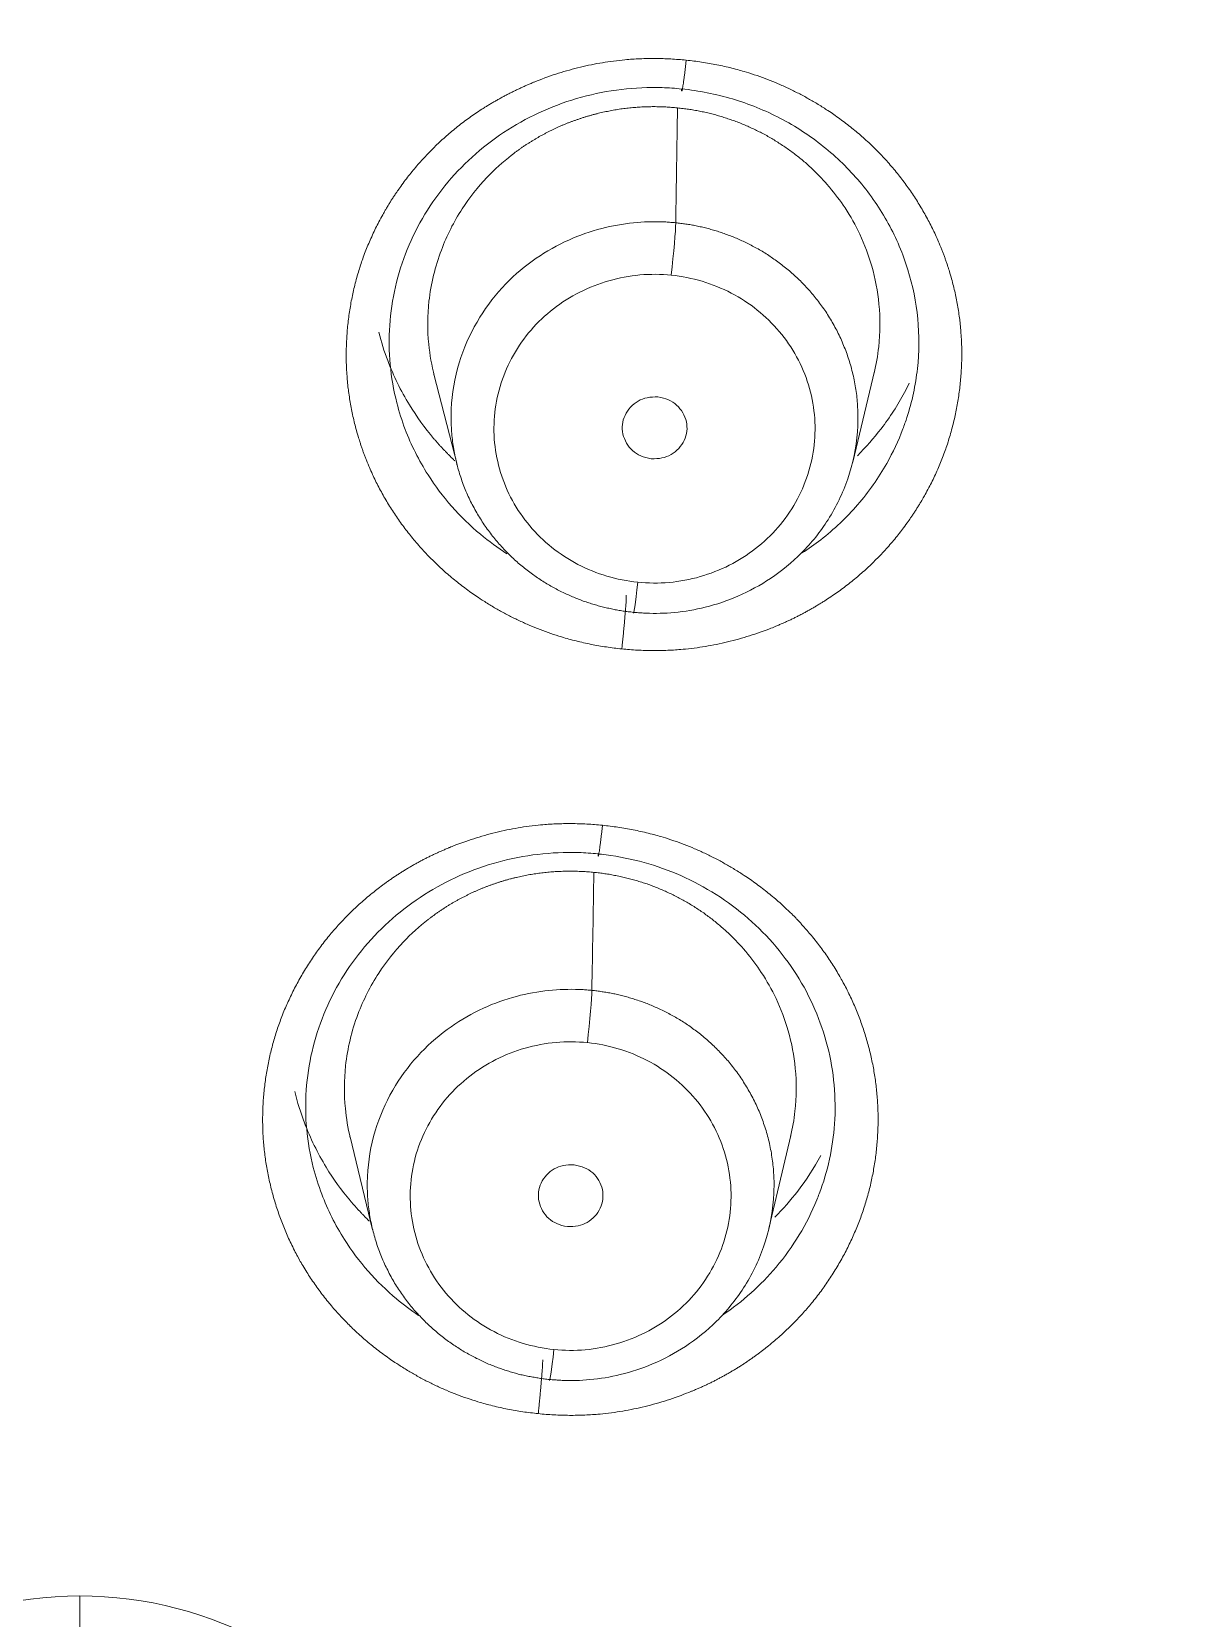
# Model space of a CAD drawing. Extents: x 19821 to 22981, y -91 to 2224.
# Drawn here: x 20744.6 to 20752.73, y 1240.88 to 1251.95 of the extents above; entities that cross this region are included whole.
import ezdxf

# ---------------------------------------------------------------- set-up
doc = ezdxf.new("R2010")
doc.units = 0
doc.header["$LTSCALE"] = 10
doc.header["$MEASUREMENT"] = 0
doc.layers.add('1', color=7, linetype='CONTINUOUS')

msp = doc.modelspace()

# ---------------------------------------------------------------- linework, layer by layer
at = {"layer": '1', "color": 7, "linetype": 'Continuous', "lineweight": 18}
for p, q in [((20747.4, 1249.559), (20747.562, 1248.928)), ((20750.321, 1248.946), (20750.474, 1249.579)), ((20746.816, 1244.24), (20746.973, 1243.593)), ((20749.737, 1243.602), (20749.89, 1244.25))]:
    msp.add_line(p, q, dxfattribs=at)
at = {"layer": '1', "color": 7, "linetype": 'Continuous', "lineweight": 13}
msp.add_line((20744.931, 1241.04), (20744.931, 1240.822), dxfattribs=at)
at = {"layer": '1', "color": 7, "linetype": 'Continuous', "lineweight": 18}
for centre, major_axis, ratio, start_param, end_param in [((20744.931, 1212.861), (62.577, 0), 0.961262, 0, 3.141593), ((20744.931, 1212.247), (-60.5, 0), 0.961262, 2.420581, 4.712389), ((20744.931, 1212.384), (60, 0), 0.961262, 1.582577, 4.712389), ((20744.931, 1212.384), (60, 0), 0.961262, 4.72417, 7.853982), ((20744.931, 1212.384), (-59.925, 0), 0.961262, 4.712389, 7.853982), ((20744.931, 1212.384), (-59.925, 0), 0.961262, 1.570796, 4.712389), ((20749.056, 1250.331), (0.03, 0.298), 0.028817, 4.434715, 5.960311), ((20748.822, 1248.191), (-0.03, -0.298), 0.028866, 6.085358, 7.576057), ((20748.471, 1244.98), (0.03, 0.298), 0.028787, 4.434653, 5.951636), ((20748.237, 1242.841), (-0.03, -0.298), 0.028837, 6.078278, 7.575625)]:
    msp.add_ellipse(centre, major_axis=major_axis, ratio=ratio, start_param=start_param, end_param=end_param, dxfattribs=at)
at = {"layer": '1', "color": 7, "linetype": 'Continuous', "lineweight": 13}
for centre, major_axis, start_param, end_param in [((20744.931, 1212.541), (61.963, 0), 1.570796, 3.141593), ((20744.931, 1212.541), (61.963, 0), 0.423959, 1.570796), ((20744.931, 1212.247), (59.425, 0), 1.570796, 4.70194), ((20744.931, 1212.247), (-59.425, 0), 1.570796, 4.70194), ((20744.931, 1212.247), (-57.948, 0), 1.579187, 4.712389), ((20744.931, 1212.247), (57.948, 0), 1.579187, 4.712389), ((20744.931, 1212.291), (57.403, 0), 1.579486, 4.712389), ((20744.931, 1212.291), (57.403, 0), 4.721079, 7.853982), ((20744.931, 1238.547), (2.593, 0), 1.570796, 4.712389), ((20744.931, 1238.547), (2.593, 0), 4.712389, 7.853982)]:
    msp.add_ellipse(centre, major_axis=major_axis, ratio=0.961262, start_param=start_param, end_param=end_param, dxfattribs=at)
at = {"layer": '1', "color": 7, "linetype": 'Continuous', "lineweight": 18}
for points, knots in [([(20682.032, 1218.028), (20682.032, 1219.263), (20682.071, 1220.483), (20682.223, 1222.886), (20682.335, 1224.071), (20682.627, 1226.401), (20682.806, 1227.546), (20683.225, 1229.796), (20683.464, 1230.9), (20683.999, 1233.064), (20684.293, 1234.124), (20684.931, 1236.198), (20685.275, 1237.212), (20686.005, 1239.192), (20686.391, 1240.159), (20687.201, 1242.044), (20687.625, 1242.962), (20688.505, 1244.75), (20688.961, 1245.62), (20689.899, 1247.311), (20690.381, 1248.132), (20691.368, 1249.726), (20691.873, 1250.499), (20692.899, 1251.997), (20693.42, 1252.723), (20694.476, 1254.126), (20695.01, 1254.805), (20696.086, 1256.116), (20696.629, 1256.749), (20697.718, 1257.971), (20698.265, 1258.56), (20699.087, 1259.41), (20699.497, 1259.828), (20699.976, 1260.301), (20700.216, 1260.534), (20700.335, 1260.65), (20700.395, 1260.708), (20700.425, 1260.736), (20700.44, 1260.751), (20700.447, 1260.758), (20700.451, 1260.762), (20700.453, 1260.763), (20700.454, 1260.764), (20700.454, 1260.765), (20700.454, 1260.765), (20700.455, 1260.765), (20700.455, 1260.765), (20701.928, 1262.181), (20703.472, 1263.524), (20706.686, 1266.053), (20708.356, 1267.239), (20711.804, 1269.445), (20713.582, 1270.464), (20717.228, 1272.327), (20719.096, 1273.171), (20722.903, 1274.676), (20724.843, 1275.337), (20728.773, 1276.474), (20730.764, 1276.949), (20734.778, 1277.709), (20736.802, 1277.995), (20740.862, 1278.375), (20742.898, 1278.47), (20744.931, 1278.47)], [0, 0, 0, 0, 0.03125, 0.03125, 0.0625, 0.0625, 0.09375, 0.09375, 0.125, 0.125, 0.15625, 0.15625, 0.1875, 0.1875, 0.21875, 0.21875, 0.25, 0.25, 0.28125, 0.28125, 0.3125, 0.3125, 0.34375, 0.34375, 0.375, 0.375, 0.40625, 0.40625, 0.4375, 0.4375, 0.46875, 0.46875, 0.484375, 0.492188, 0.496094, 0.498047, 0.499023, 0.499512, 0.499756, 0.499878, 0.499939, 0.499969, 0.499985, 0.499992, 0.499996, 0.499996, 0.5, 0.5, 0.5625, 0.5625, 0.625, 0.625, 0.6875, 0.6875, 0.75, 0.75, 0.8125, 0.8125, 0.875, 0.875, 0.9375, 0.9375, 1, 1, 1, 1]), ([(20807.83, 1218.028), (20807.83, 1219.202), (20807.795, 1220.363), (20807.656, 1222.66), (20807.554, 1223.794), (20807.287, 1226.034), (20807.122, 1227.139), (20806.734, 1229.315), (20806.511, 1230.387), (20806.012, 1232.495), (20805.735, 1233.531), (20805.133, 1235.567), (20804.808, 1236.566), (20804.112, 1238.525), (20803.372, 1240.445), (20802.141, 1243.205), (20800.801, 1245.84), (20799.367, 1248.351), (20797.85, 1250.736), (20796.261, 1252.994), (20794.612, 1255.126), (20792.914, 1257.134), (20791.755, 1258.391), (20790.88, 1259.304), (20790.44, 1259.753), (20789.924, 1260.264), (20789.665, 1260.516), (20789.536, 1260.641), (20789.471, 1260.704), (20789.439, 1260.735), (20789.423, 1260.75), (20789.415, 1260.758), (20789.411, 1260.762), (20789.409, 1260.764), (20789.408, 1260.765), (20789.407, 1260.765), (20789.407, 1260.766), (20789.407, 1260.766), (20787.905, 1262.209), (20786.333, 1263.573), (20783.069, 1266.133), (20781.375, 1267.33), (20777.888, 1269.547), (20776.093, 1270.567), (20772.423, 1272.426), (20770.547, 1273.265), (20766.734, 1274.756), (20764.797, 1275.409), (20760.882, 1276.526), (20758.904, 1276.991), (20754.926, 1277.733), (20752.927, 1278.01), (20748.926, 1278.379), (20746.924, 1278.47), (20744.931, 1278.47)], [0, 0, 0, 0, 0.03125, 0.03125, 0.0625, 0.0625, 0.09375, 0.09375, 0.125, 0.125, 0.15625, 0.15625, 0.1875, 0.1875, 0.21875, 0.25, 0.28125, 0.3125, 0.34375, 0.375, 0.40625, 0.4375, 0.46875, 0.46875, 0.484375, 0.492187, 0.496094, 0.498047, 0.499023, 0.499512, 0.499756, 0.499878, 0.499939, 0.499969, 0.499985, 0.499992, 0.499992, 0.5, 0.5, 0.5625, 0.5625, 0.625, 0.625, 0.6875, 0.6875, 0.75, 0.75, 0.8125, 0.8125, 0.875, 0.875, 0.9375, 0.9375, 1, 1, 1, 1]), ([(20747.2, 1249.174), (20747.177, 1249.234), (20747.103, 1249.47), (20747.063, 1249.9), (20747.187, 1250.439), (20747.476, 1250.916), (20747.9, 1251.286), (20748.422, 1251.517), (20748.848, 1251.568), (20749.083, 1251.552), (20749.128, 1251.547)], [0, 0, 0, 0, 0.053532, 0.205144, 0.356735, 0.508364, 0.659878, 0.811498, 0.96349, 1, 1, 1, 1]), ([(20749.128, 1251.548), (20749.249, 1251.535), (20749.367, 1251.512), (20749.598, 1251.443), (20749.71, 1251.398), (20749.923, 1251.287), (20750.023, 1251.221), (20750.209, 1251.073), (20750.294, 1250.99), (20750.447, 1250.809), (20750.513, 1250.712), (20750.626, 1250.506), (20750.672, 1250.398), (20750.74, 1250.176), (20750.763, 1250.061), (20750.786, 1249.83), (20750.785, 1249.713), (20750.76, 1249.482), (20750.735, 1249.368), (20750.691, 1249.23), (20750.681, 1249.204), (20750.671, 1249.177)], [0, 0, 0, 0, 0.108219, 0.108219, 0.216438, 0.216438, 0.324658, 0.324658, 0.432877, 0.432877, 0.541096, 0.541096, 0.649315, 0.649315, 0.757535, 0.757535, 0.865754, 0.865754, 0.973973, 0.973973, 1, 1, 1, 1]), ([(20747.403, 1249.546), (20747.385, 1249.619), (20747.354, 1249.792), (20747.356, 1250.091), (20747.434, 1250.414), (20747.581, 1250.704), (20747.754, 1250.924), (20747.887, 1251.043), (20747.959, 1251.099), (20747.977, 1251.112), (20747.994, 1251.125), (20748.012, 1251.137), (20748.03, 1251.15), (20748.048, 1251.162), (20748.066, 1251.173), (20748.085, 1251.185), (20748.103, 1251.196), (20748.122, 1251.207), (20748.14, 1251.218), (20748.159, 1251.228), (20748.178, 1251.238), (20748.198, 1251.248), (20748.217, 1251.258), (20748.236, 1251.267), (20748.256, 1251.276), (20748.275, 1251.285), (20748.295, 1251.294), (20748.315, 1251.302), (20748.335, 1251.31), (20748.355, 1251.318), (20748.375, 1251.325), (20748.395, 1251.332), (20748.415, 1251.339), (20748.435, 1251.346), (20748.456, 1251.352), (20748.476, 1251.358), (20748.496, 1251.364), (20748.517, 1251.37), (20748.538, 1251.375), (20748.558, 1251.38), (20748.579, 1251.385), (20748.6, 1251.389), (20748.62, 1251.393), (20748.641, 1251.397), (20748.662, 1251.401), (20748.683, 1251.404), (20748.704, 1251.408), (20748.725, 1251.41), (20748.745, 1251.413), (20748.766, 1251.415), (20748.787, 1251.417), (20748.808, 1251.419), (20748.829, 1251.42), (20748.85, 1251.422), (20748.871, 1251.423), (20748.892, 1251.423), (20748.913, 1251.424), (20748.934, 1251.424), (20748.954, 1251.424), (20748.975, 1251.423), (20748.996, 1251.423), (20749.017, 1251.422), (20749.037, 1251.421), (20749.058, 1251.419), (20749.079, 1251.417), (20749.092, 1251.416), (20749.099, 1251.415)], [0, 0, 0, 0, 0.077904, 0.180525, 0.307041, 0.417459, 0.511765, 0.589946, 0.597246, 0.604537, 0.611821, 0.619096, 0.626363, 0.633623, 0.640874, 0.648117, 0.655352, 0.662578, 0.669797, 0.677008, 0.68421, 0.691405, 0.698591, 0.70577, 0.71294, 0.720102, 0.727257, 0.734403, 0.741541, 0.748671, 0.755793, 0.762907, 0.770013, 0.77711, 0.7842, 0.791282, 0.798356, 0.805421, 0.812479, 0.819528, 0.82657, 0.833603, 0.840629, 0.847646, 0.854656, 0.861657, 0.86865, 0.875636, 0.882613, 0.889582, 0.896543, 0.903496, 0.910442, 0.917379, 0.924308, 0.931229, 0.938142, 0.945047, 0.951944, 0.958834, 0.965715, 0.972588, 0.979453, 0.98631, 0.993159, 1, 1, 1, 1]), ([(20749.099, 1251.415), (20749.112, 1251.414), (20749.138, 1251.411), (20749.176, 1251.406), (20749.214, 1251.4), (20749.253, 1251.393), (20749.291, 1251.385), (20749.329, 1251.376), (20749.366, 1251.366), (20749.404, 1251.355), (20749.441, 1251.343), (20749.479, 1251.331), (20749.516, 1251.317), (20749.552, 1251.303), (20749.589, 1251.287), (20749.625, 1251.271), (20749.66, 1251.254), (20749.695, 1251.236), (20749.73, 1251.217), (20749.765, 1251.197), (20749.798, 1251.176), (20749.832, 1251.154), (20749.865, 1251.132), (20749.897, 1251.109), (20749.929, 1251.084), (20749.96, 1251.059), (20749.991, 1251.034), (20750.021, 1251.007), (20750.05, 1250.98), (20750.078, 1250.951), (20750.106, 1250.922), (20750.133, 1250.893), (20750.19, 1250.827), (20750.277, 1250.711), (20750.38, 1250.528), (20750.464, 1250.303), (20750.514, 1250.038), (20750.513, 1249.786), (20750.485, 1249.626), (20750.47, 1249.566)], [0, 0, 0, 0, 0.014489, 0.02901, 0.043562, 0.058146, 0.072761, 0.087409, 0.102087, 0.116798, 0.13154, 0.146314, 0.16112, 0.175958, 0.190827, 0.205728, 0.220661, 0.235626, 0.250622, 0.265651, 0.280711, 0.295803, 0.310927, 0.326082, 0.34127, 0.35649, 0.371741, 0.387024, 0.40234, 0.417687, 0.433066, 0.448477, 0.463921, 0.533251, 0.61427, 0.706976, 0.811364, 0.927433, 1, 1, 1, 1]), ([(20749.087, 1250.614), (20749.082, 1250.615), (20749.07, 1250.616), (20749.052, 1250.617), (20749.035, 1250.619), (20749.017, 1250.62), (20748.936, 1250.623), (20748.785, 1250.619), (20748.563, 1250.579), (20748.332, 1250.498), (20748.103, 1250.37), (20747.89, 1250.19), (20747.708, 1249.956), (20747.575, 1249.674), (20747.528, 1249.446), (20747.52, 1249.299), (20747.52, 1249.243), (20747.522, 1249.186), (20747.526, 1249.131), (20747.532, 1249.076), (20747.541, 1249.022), (20747.552, 1248.969), (20747.564, 1248.916), (20747.579, 1248.865), (20747.596, 1248.815), (20747.614, 1248.766), (20747.634, 1248.718), (20747.656, 1248.672), (20747.68, 1248.626), (20747.705, 1248.582), (20747.731, 1248.54), (20747.758, 1248.499), (20747.787, 1248.459), (20747.817, 1248.42), (20747.848, 1248.383), (20747.88, 1248.348), (20747.912, 1248.313), (20747.946, 1248.281), (20747.98, 1248.249), (20748.015, 1248.22), (20748.051, 1248.191), (20748.087, 1248.164), (20748.123, 1248.139), (20748.16, 1248.115), (20748.197, 1248.092), (20748.235, 1248.071), (20748.272, 1248.051), (20748.31, 1248.032), (20748.348, 1248.015), (20748.386, 1247.999), (20748.423, 1247.984), (20748.461, 1247.97), (20748.499, 1247.958), (20748.536, 1247.947), (20748.573, 1247.937), (20748.61, 1247.928), (20748.647, 1247.92), (20748.684, 1247.913), (20748.72, 1247.907), (20748.755, 1247.902), (20748.779, 1247.9), (20748.791, 1247.898)], [0, 0, 0, 0, 0.00393, 0.007893, 0.011888, 0.015916, 0.019977, 0.066371, 0.117001, 0.171866, 0.230962, 0.294285, 0.361833, 0.433602, 0.509587, 0.522943, 0.536179, 0.549296, 0.562292, 0.575169, 0.587926, 0.600564, 0.613081, 0.625479, 0.637757, 0.649915, 0.661953, 0.673871, 0.68567, 0.697349, 0.708908, 0.720347, 0.731667, 0.742867, 0.753947, 0.764907, 0.775747, 0.786468, 0.797069, 0.80755, 0.817912, 0.828154, 0.838276, 0.848278, 0.85816, 0.867923, 0.877566, 0.88709, 0.896493, 0.905777, 0.914942, 0.923986, 0.932911, 0.941716, 0.950401, 0.958967, 0.967413, 0.975739, 0.983946, 0.992033, 1, 1, 1, 1]), ([(20748.791, 1247.898), (20748.797, 1247.898), (20748.809, 1247.897), (20748.827, 1247.895), (20748.845, 1247.894), (20748.862, 1247.893), (20748.94, 1247.889), (20749.085, 1247.893), (20749.301, 1247.93), (20749.53, 1248.007), (20749.759, 1248.132), (20749.976, 1248.31), (20750.163, 1248.544), (20750.301, 1248.831), (20750.35, 1249.064), (20750.358, 1249.213), (20750.358, 1249.27), (20750.356, 1249.327), (20750.352, 1249.382), (20750.346, 1249.437), (20750.337, 1249.491), (20750.326, 1249.545), (20750.313, 1249.597), (20750.299, 1249.648), (20750.282, 1249.698), (20750.263, 1249.747), (20750.243, 1249.795), (20750.221, 1249.842), (20750.198, 1249.887), (20750.173, 1249.931), (20750.147, 1249.974), (20750.119, 1250.015), (20750.09, 1250.055), (20750.06, 1250.093), (20750.029, 1250.13), (20749.998, 1250.166), (20749.965, 1250.2), (20749.931, 1250.233), (20749.897, 1250.264), (20749.862, 1250.294), (20749.826, 1250.322), (20749.79, 1250.349), (20749.754, 1250.374), (20749.717, 1250.398), (20749.68, 1250.421), (20749.642, 1250.442), (20749.605, 1250.462), (20749.567, 1250.481), (20749.529, 1250.498), (20749.492, 1250.514), (20749.454, 1250.529), (20749.416, 1250.542), (20749.379, 1250.555), (20749.341, 1250.566), (20749.304, 1250.576), (20749.267, 1250.585), (20749.23, 1250.593), (20749.194, 1250.6), (20749.158, 1250.605), (20749.123, 1250.61), (20749.099, 1250.613), (20749.087, 1250.614)], [0, 0, 0, 0, 0.004118, 0.008173, 0.012166, 0.016096, 0.019964, 0.064381, 0.113599, 0.167617, 0.226431, 0.29004, 0.358441, 0.431629, 0.509603, 0.522984, 0.536244, 0.549383, 0.562401, 0.575299, 0.588075, 0.600731, 0.613266, 0.62568, 0.637973, 0.650145, 0.662197, 0.674127, 0.685937, 0.697626, 0.709194, 0.720641, 0.731967, 0.743172, 0.754257, 0.76522, 0.776062, 0.786784, 0.797385, 0.807864, 0.818223, 0.828461, 0.838578, 0.848574, 0.858449, 0.868203, 0.877836, 0.887348, 0.89674, 0.90601, 0.915159, 0.924188, 0.933095, 0.941882, 0.950547, 0.959092, 0.967515, 0.975818, 0.984, 0.99206, 1, 1, 1, 1]), ([(20747.016, 1249.851), (20747.033, 1249.784), (20747.088, 1249.609), (20747.212, 1249.357), (20747.341, 1249.178), (20747.414, 1249.093), (20747.429, 1249.075), (20747.445, 1249.058), (20747.461, 1249.04), (20747.478, 1249.023), (20747.494, 1249.006), (20747.511, 1248.989), (20747.528, 1248.972), (20747.539, 1248.961), (20747.546, 1248.955), (20747.546, 1248.955)], [0, 0, 0, 0, 0.197653, 0.52562, 0.79734, 0.819774, 0.842182, 0.864565, 0.886923, 0.909255, 0.931561, 0.953842, 0.976098, 0.998328, 1, 1, 1, 1]), ([(20750.354, 1248.99), (20750.413, 1249.05), (20750.535, 1249.188), (20750.649, 1249.363), (20750.705, 1249.474), (20750.716, 1249.495)], [0, 0, 0, 0, 0.400119, 0.883322, 1, 1, 1, 1]), ([(20746.618, 1243.842), (20746.595, 1243.902), (20746.52, 1244.138), (20746.481, 1244.569), (20746.606, 1245.107), (20746.894, 1245.583), (20747.318, 1245.953), (20747.84, 1246.184), (20748.265, 1246.234), (20748.5, 1246.219), (20748.545, 1246.214)], [0, 0, 0, 0, 0.053692, 0.205285, 0.356858, 0.508475, 0.659989, 0.811623, 0.963639, 1, 1, 1, 1]), ([(20748.545, 1246.214), (20748.553, 1246.213), (20748.74, 1246.193), (20749.108, 1246.098), (20749.585, 1245.807), (20749.954, 1245.387), (20750.174, 1244.878), (20750.222, 1244.344), (20750.147, 1244.001), (20750.088, 1243.844)], [0, 0, 0, 0, 0.006838, 0.16899, 0.337614, 0.506802, 0.675895, 0.845011, 1, 1, 1, 1]), ([(20746.817, 1244.233), (20746.801, 1244.301), (20746.773, 1244.468), (20746.774, 1244.761), (20746.852, 1245.085), (20746.999, 1245.375), (20747.172, 1245.594), (20747.304, 1245.713), (20747.377, 1245.769), (20747.395, 1245.782), (20747.412, 1245.795), (20747.43, 1245.807), (20747.448, 1245.82), (20747.466, 1245.831), (20747.484, 1245.843), (20747.502, 1245.855), (20747.521, 1245.866), (20747.539, 1245.877), (20747.558, 1245.887), (20747.577, 1245.898), (20747.596, 1245.908), (20747.615, 1245.918), (20747.634, 1245.927), (20747.654, 1245.937), (20747.673, 1245.946), (20747.693, 1245.955), (20747.712, 1245.963), (20747.732, 1245.972), (20747.752, 1245.98), (20747.772, 1245.987), (20747.792, 1245.995), (20747.812, 1246.002), (20747.832, 1246.009), (20747.853, 1246.016), (20747.873, 1246.022), (20747.893, 1246.028), (20747.914, 1246.034), (20747.934, 1246.039), (20747.955, 1246.045), (20747.976, 1246.05), (20747.996, 1246.055), (20748.017, 1246.059), (20748.038, 1246.063), (20748.059, 1246.067), (20748.079, 1246.071), (20748.1, 1246.074), (20748.121, 1246.077), (20748.142, 1246.08), (20748.163, 1246.083), (20748.184, 1246.085), (20748.205, 1246.087), (20748.226, 1246.089), (20748.246, 1246.09), (20748.267, 1246.091), (20748.288, 1246.092), (20748.309, 1246.093), (20748.33, 1246.093), (20748.351, 1246.094), (20748.372, 1246.093), (20748.392, 1246.093), (20748.413, 1246.092), (20748.434, 1246.091), (20748.455, 1246.09), (20748.475, 1246.089), (20748.496, 1246.087), (20748.51, 1246.086), (20748.516, 1246.085)], [0, 0, 0, 0, 0.072411, 0.175632, 0.302897, 0.413972, 0.508834, 0.587466, 0.59481, 0.602145, 0.609471, 0.61679, 0.624101, 0.631404, 0.638698, 0.645985, 0.653263, 0.660533, 0.667795, 0.675049, 0.682295, 0.689533, 0.696763, 0.703985, 0.711198, 0.718404, 0.725601, 0.73279, 0.739972, 0.747145, 0.75431, 0.761467, 0.768616, 0.775757, 0.782889, 0.790014, 0.797131, 0.804239, 0.81134, 0.818432, 0.825516, 0.832592, 0.83966, 0.84672, 0.853772, 0.860816, 0.867852, 0.87488, 0.8819, 0.888911, 0.895915, 0.90291, 0.909898, 0.916877, 0.923848, 0.930811, 0.937767, 0.944714, 0.951653, 0.958584, 0.965506, 0.972421, 0.979328, 0.986227, 0.993117, 1, 1, 1, 1]), ([(20748.516, 1246.085), (20748.529, 1246.084), (20748.555, 1246.081), (20748.593, 1246.076), (20748.631, 1246.07), (20748.67, 1246.062), (20748.708, 1246.054), (20748.746, 1246.046), (20748.784, 1246.036), (20748.821, 1246.025), (20748.859, 1246.013), (20748.896, 1246.001), (20748.933, 1245.987), (20748.969, 1245.973), (20749.006, 1245.957), (20749.041, 1245.941), (20749.077, 1245.924), (20749.112, 1245.906), (20749.147, 1245.887), (20749.181, 1245.867), (20749.215, 1245.846), (20749.249, 1245.824), (20749.282, 1245.802), (20749.314, 1245.778), (20749.346, 1245.754), (20749.377, 1245.729), (20749.407, 1245.703), (20749.437, 1245.677), (20749.467, 1245.649), (20749.495, 1245.621), (20749.523, 1245.592), (20749.55, 1245.563), (20749.607, 1245.497), (20749.693, 1245.381), (20749.796, 1245.198), (20749.881, 1244.973), (20749.931, 1244.709), (20749.929, 1244.459), (20749.902, 1244.301), (20749.888, 1244.243)], [0, 0, 0, 0, 0.014527, 0.029086, 0.043676, 0.058298, 0.072952, 0.087638, 0.102355, 0.117105, 0.131886, 0.146699, 0.161543, 0.17642, 0.191328, 0.206268, 0.22124, 0.236244, 0.25128, 0.266347, 0.281447, 0.296578, 0.311741, 0.326936, 0.342163, 0.357421, 0.372712, 0.388034, 0.403389, 0.418775, 0.434193, 0.449643, 0.465125, 0.534614, 0.615828, 0.708762, 0.81341, 0.929765, 1, 1, 1, 1]), ([(20748.502, 1245.262), (20748.497, 1245.263), (20748.485, 1245.264), (20748.468, 1245.265), (20748.45, 1245.267), (20748.432, 1245.268), (20748.349, 1245.271), (20748.196, 1245.267), (20747.97, 1245.225), (20747.738, 1245.143), (20747.51, 1245.012), (20747.299, 1244.831), (20747.12, 1244.599), (20746.989, 1244.319), (20746.944, 1244.093), (20746.936, 1243.949), (20746.935, 1243.892), (20746.937, 1243.836), (20746.941, 1243.78), (20746.948, 1243.725), (20746.956, 1243.671), (20746.967, 1243.618), (20746.98, 1243.566), (20746.995, 1243.515), (20747.011, 1243.465), (20747.03, 1243.416), (20747.05, 1243.368), (20747.072, 1243.322), (20747.095, 1243.276), (20747.12, 1243.232), (20747.146, 1243.19), (20747.174, 1243.149), (20747.202, 1243.109), (20747.232, 1243.07), (20747.263, 1243.033), (20747.295, 1242.998), (20747.328, 1242.964), (20747.361, 1242.931), (20747.396, 1242.9), (20747.431, 1242.87), (20747.466, 1242.842), (20747.502, 1242.815), (20747.539, 1242.789), (20747.575, 1242.765), (20747.612, 1242.743), (20747.65, 1242.721), (20747.687, 1242.701), (20747.725, 1242.683), (20747.763, 1242.665), (20747.801, 1242.649), (20747.839, 1242.635), (20747.876, 1242.621), (20747.914, 1242.609), (20747.951, 1242.598), (20747.989, 1242.587), (20748.026, 1242.578), (20748.062, 1242.571), (20748.099, 1242.564), (20748.135, 1242.558), (20748.17, 1242.553), (20748.194, 1242.55), (20748.206, 1242.549)], [0, 0, 0, 0, 0.003868, 0.007805, 0.01181, 0.015885, 0.020029, 0.06745, 0.118813, 0.174115, 0.233353, 0.296526, 0.36363, 0.434662, 0.50962, 0.522975, 0.53621, 0.549326, 0.562321, 0.575197, 0.587953, 0.600589, 0.613106, 0.625502, 0.637779, 0.649937, 0.661974, 0.673892, 0.68569, 0.697368, 0.708926, 0.720365, 0.731684, 0.742883, 0.753962, 0.764922, 0.775762, 0.786482, 0.797083, 0.807563, 0.817924, 0.828166, 0.838287, 0.848289, 0.858171, 0.867933, 0.877576, 0.887098, 0.896502, 0.905785, 0.914948, 0.923992, 0.932917, 0.941721, 0.950406, 0.958971, 0.967416, 0.975742, 0.983947, 0.992034, 1, 1, 1, 1]), ([(20748.206, 1242.549), (20748.212, 1242.548), (20748.224, 1242.547), (20748.243, 1242.546), (20748.261, 1242.545), (20748.278, 1242.544), (20748.353, 1242.54), (20748.496, 1242.544), (20748.709, 1242.579), (20748.936, 1242.654), (20749.165, 1242.777), (20749.384, 1242.953), (20749.574, 1243.188), (20749.715, 1243.477), (20749.764, 1243.712), (20749.772, 1243.863), (20749.773, 1243.92), (20749.771, 1243.976), (20749.767, 1244.031), (20749.76, 1244.086), (20749.752, 1244.14), (20749.741, 1244.194), (20749.728, 1244.246), (20749.713, 1244.297), (20749.696, 1244.347), (20749.678, 1244.396), (20749.658, 1244.444), (20749.636, 1244.49), (20749.612, 1244.536), (20749.587, 1244.58), (20749.561, 1244.622), (20749.534, 1244.664), (20749.505, 1244.703), (20749.475, 1244.742), (20749.444, 1244.779), (20749.412, 1244.814), (20749.379, 1244.848), (20749.346, 1244.881), (20749.312, 1244.912), (20749.277, 1244.942), (20749.241, 1244.97), (20749.205, 1244.997), (20749.169, 1245.023), (20749.132, 1245.047), (20749.095, 1245.069), (20749.057, 1245.09), (20749.02, 1245.11), (20748.982, 1245.129), (20748.944, 1245.146), (20748.906, 1245.162), (20748.869, 1245.177), (20748.831, 1245.19), (20748.793, 1245.203), (20748.756, 1245.214), (20748.719, 1245.224), (20748.682, 1245.233), (20748.645, 1245.241), (20748.609, 1245.248), (20748.573, 1245.253), (20748.538, 1245.258), (20748.514, 1245.261), (20748.502, 1245.262)], [0, 0, 0, 0, 0.004261, 0.008394, 0.012398, 0.016275, 0.020023, 0.063384, 0.111848, 0.165412, 0.224073, 0.287827, 0.356671, 0.430601, 0.509612, 0.522989, 0.536245, 0.54938, 0.562395, 0.575289, 0.588062, 0.600715, 0.613247, 0.625658, 0.637949, 0.650118, 0.662167, 0.674096, 0.685904, 0.697591, 0.709157, 0.720602, 0.731927, 0.743131, 0.754215, 0.765177, 0.776019, 0.78674, 0.797341, 0.80782, 0.818179, 0.828417, 0.838535, 0.848532, 0.858408, 0.868163, 0.877797, 0.887311, 0.896704, 0.905976, 0.915128, 0.924158, 0.933068, 0.941857, 0.950526, 0.959073, 0.9675, 0.975806, 0.983992, 0.992056, 1, 1, 1, 1]), ([(20746.43, 1244.556), (20746.448, 1244.482), (20746.505, 1244.3), (20746.631, 1244.041), (20746.76, 1243.862), (20746.833, 1243.777), (20746.849, 1243.759), (20746.864, 1243.741), (20746.881, 1243.724), (20746.897, 1243.707), (20746.913, 1243.69), (20746.93, 1243.673), (20746.942, 1243.661), (20746.949, 1243.654), (20746.95, 1243.653)], [0, 0, 0, 0, 0.217197, 0.545276, 0.817447, 0.839858, 0.862244, 0.884606, 0.906943, 0.929255, 0.951542, 0.973805, 0.996043, 1, 1, 1, 1]), ([(20749.778, 1243.68), (20749.835, 1243.738), (20749.954, 1243.873), (20750.051, 1244.024), (20750.098, 1244.11)], [0, 0, 0, 0, 0.450726, 1, 1, 1, 1])]:
    msp.add_open_spline(points, degree=3, knots=knots, dxfattribs=at)
at = {"layer": '1', "color": 7, "linetype": 'Continuous', "lineweight": 13}
for points, degree, knots in [([(20748.711, 1247.643), (20748.286, 1247.686), (20747.729, 1247.977), (20747.402, 1248.237), (20747.136, 1248.552), (20746.938, 1248.911), (20746.878, 1249.106), (20746.756, 1249.5), (20746.846, 1250.324), (20747.053, 1250.687), (20747.154, 1250.865), (20747.426, 1251.177), (20747.753, 1251.43), (20747.943, 1251.524), (20748.13, 1251.618), (20748.736, 1251.791), (20749.16, 1251.748)], 2, [0, 0, 0, 0.125, 0.1875, 0.25, 0.3125, 0.375, 0.375, 0.5, 0.625, 0.625, 0.6875, 0.75, 0.8125, 0.8125, 0.875, 1, 1, 1]), ([(20749.16, 1251.748), (20749.584, 1251.705), (20750.141, 1251.413), (20750.468, 1251.154), (20750.734, 1250.839), (20750.932, 1250.479), (20750.993, 1250.284), (20751.115, 1249.89), (20751.024, 1249.066), (20750.817, 1248.703), (20750.716, 1248.525), (20750.445, 1248.214), (20750.117, 1247.961), (20749.928, 1247.866), (20749.741, 1247.773), (20749.134, 1247.6), (20748.711, 1247.643)], 2, [0, 0, 0, 0.125, 0.1875, 0.25, 0.3125, 0.375, 0.375, 0.5, 0.625, 0.625, 0.6875, 0.75, 0.8125, 0.8125, 0.875, 1, 1, 1]), ([(20748.822, 1248.108), (20748.749, 1248.115), (20748.677, 1248.13), (20748.537, 1248.171), (20748.469, 1248.199), (20748.34, 1248.266), (20748.279, 1248.306), (20748.167, 1248.396), (20748.115, 1248.446), (20748.023, 1248.556), (20747.982, 1248.615), (20747.914, 1248.74), (20747.886, 1248.805), (20747.845, 1248.94), (20747.831, 1249.01), (20747.817, 1249.15), (20747.818, 1249.221), (20747.833, 1249.361), (20747.848, 1249.43), (20747.892, 1249.565), (20747.92, 1249.63), (20747.99, 1249.754), (20748.031, 1249.812), (20748.125, 1249.921), (20748.178, 1249.97), (20748.291, 1250.059), (20748.353, 1250.098), (20748.483, 1250.164), (20748.551, 1250.19), (20748.691, 1250.23), (20748.764, 1250.244), (20748.91, 1250.257), (20748.983, 1250.256), (20749.056, 1250.249)], 3, [0, 0, 0, 0, 0.0625, 0.0625, 0.125, 0.125, 0.1875, 0.1875, 0.25, 0.25, 0.3125, 0.3125, 0.375, 0.375, 0.4375, 0.4375, 0.5, 0.5, 0.5625, 0.5625, 0.625, 0.625, 0.6875, 0.6875, 0.75, 0.75, 0.8125, 0.8125, 0.875, 0.875, 0.9375, 0.9375, 1, 1, 1, 1]), ([(20749.056, 1250.249), (20749.129, 1250.241), (20749.201, 1250.227), (20749.341, 1250.185), (20749.409, 1250.158), (20749.538, 1250.091), (20749.599, 1250.051), (20749.711, 1249.961), (20749.763, 1249.91), (20749.855, 1249.801), (20749.896, 1249.742), (20749.964, 1249.617), (20749.992, 1249.552), (20750.033, 1249.417), (20750.047, 1249.347), (20750.061, 1249.207), (20750.06, 1249.136), (20750.045, 1248.996), (20750.03, 1248.927), (20749.986, 1248.792), (20749.958, 1248.727), (20749.888, 1248.603), (20749.847, 1248.544), (20749.753, 1248.436), (20749.7, 1248.386), (20749.587, 1248.298), (20749.525, 1248.259), (20749.395, 1248.193), (20749.327, 1248.167), (20749.187, 1248.127), (20749.114, 1248.113), (20748.968, 1248.1), (20748.895, 1248.101), (20748.822, 1248.108)], 3, [0, 0, 0, 0, 0.0625, 0.0625, 0.125, 0.125, 0.1875, 0.1875, 0.25, 0.25, 0.3125, 0.3125, 0.375, 0.375, 0.4375, 0.4375, 0.5, 0.5, 0.5625, 0.5625, 0.625, 0.625, 0.6875, 0.6875, 0.75, 0.75, 0.8125, 0.8125, 0.875, 0.875, 0.9375, 0.9375, 1, 1, 1, 1]), ([(20747.91, 1248.307), (20747.845, 1248.348), (20747.633, 1248.504), (20747.378, 1248.793), (20747.242, 1249.064), (20747.2, 1249.174)], 3, [0, 0, 0, 0, 0.199574, 0.685729, 1, 1, 1, 1]), ([(20750.671, 1249.177), (20750.64, 1249.095), (20750.602, 1249.014), (20750.501, 1248.834), (20750.433, 1248.738), (20750.278, 1248.559), (20750.192, 1248.477), (20750.056, 1248.371), (20750.013, 1248.341), (20749.968, 1248.312)], 3, [0, 0, 0, 0, 0.237011, 0.237011, 0.549072, 0.549072, 0.861133, 0.861133, 1, 1, 1, 1]), ([(20748.128, 1242.311), (20747.703, 1242.353), (20747.146, 1242.645), (20746.818, 1242.905), (20746.685, 1243.063), (20746.417, 1243.381), (20746.173, 1244.171), (20746.263, 1244.987), (20746.672, 1245.709), (20747.003, 1245.966), (20747.166, 1246.093), (20747.354, 1246.188), (20747.541, 1246.281), (20748.15, 1246.457), (20748.576, 1246.413)], 2, [0, 0, 0, 0.125, 0.1875, 0.25, 0.25, 0.375, 0.5, 0.625, 0.75, 0.75, 0.8125, 0.8125, 0.875, 1, 1, 1]), ([(20748.576, 1246.413), (20749.002, 1246.371), (20749.559, 1246.079), (20749.886, 1245.819), (20750.019, 1245.661), (20750.288, 1245.343), (20750.531, 1244.553), (20750.441, 1243.737), (20750.032, 1243.015), (20749.701, 1242.758), (20749.538, 1242.631), (20749.35, 1242.536), (20749.164, 1242.443), (20748.554, 1242.267), (20748.128, 1242.311)], 2, [0, 0, 0, 0.125, 0.1875, 0.25, 0.25, 0.375, 0.5, 0.625, 0.75, 0.75, 0.8125, 0.8125, 0.875, 1, 1, 1]), ([(20748.237, 1242.758), (20748.164, 1242.766), (20748.092, 1242.78), (20747.952, 1242.822), (20747.884, 1242.849), (20747.756, 1242.916), (20747.695, 1242.956), (20747.582, 1243.046), (20747.531, 1243.096), (20747.438, 1243.206), (20747.398, 1243.265), (20747.33, 1243.389), (20747.302, 1243.455), (20747.26, 1243.59), (20747.246, 1243.659), (20747.233, 1243.8), (20747.234, 1243.87), (20747.249, 1244.01), (20747.264, 1244.08), (20747.307, 1244.214), (20747.336, 1244.279), (20747.406, 1244.403), (20747.447, 1244.462), (20747.541, 1244.57), (20747.593, 1244.619), (20747.707, 1244.708), (20747.768, 1244.747), (20747.898, 1244.813), (20747.966, 1244.839), (20748.106, 1244.879), (20748.179, 1244.893), (20748.325, 1244.905), (20748.398, 1244.905), (20748.471, 1244.898)], 3, [0, 0, 0, 0, 0.0625, 0.0625, 0.125, 0.125, 0.1875, 0.1875, 0.25, 0.25, 0.3125, 0.3125, 0.375, 0.375, 0.4375, 0.4375, 0.5, 0.5, 0.5625, 0.5625, 0.625, 0.625, 0.6875, 0.6875, 0.75, 0.75, 0.8125, 0.8125, 0.875, 0.875, 0.9375, 0.9375, 1, 1, 1, 1]), ([(20748.471, 1244.898), (20748.544, 1244.89), (20748.616, 1244.876), (20748.756, 1244.834), (20748.824, 1244.807), (20748.952, 1244.74), (20749.013, 1244.7), (20749.126, 1244.61), (20749.177, 1244.56), (20749.27, 1244.45), (20749.31, 1244.391), (20749.378, 1244.266), (20749.406, 1244.201), (20749.448, 1244.066), (20749.461, 1243.996), (20749.475, 1243.856), (20749.474, 1243.786), (20749.459, 1243.646), (20749.444, 1243.576), (20749.401, 1243.442), (20749.372, 1243.377), (20749.302, 1243.253), (20749.261, 1243.194), (20749.167, 1243.086), (20749.115, 1243.036), (20749.001, 1242.948), (20748.94, 1242.909), (20748.81, 1242.843), (20748.742, 1242.817), (20748.602, 1242.777), (20748.529, 1242.763), (20748.383, 1242.75), (20748.31, 1242.751), (20748.237, 1242.758)], 3, [0, 0, 0, 0, 0.0625, 0.0625, 0.125, 0.125, 0.1875, 0.1875, 0.25, 0.25, 0.3125, 0.3125, 0.375, 0.375, 0.4375, 0.4375, 0.5, 0.5, 0.5625, 0.5625, 0.625, 0.625, 0.6875, 0.6875, 0.75, 0.75, 0.8125, 0.8125, 0.875, 0.875, 0.9375, 0.9375, 1, 1, 1, 1]), ([(20747.293, 1242.996), (20747.24, 1243.032), (20747.04, 1243.182), (20746.795, 1243.461), (20746.659, 1243.732), (20746.618, 1243.842)], 3, [0, 0, 0, 0, 0.171985, 0.675229, 1, 1, 1, 1]), ([(20750.088, 1243.844), (20750.082, 1243.83), (20750.01, 1243.646), (20749.819, 1243.33), (20749.553, 1243.092), (20749.412, 1242.997)], 3, [0, 0, 0, 0, 0.041904, 0.544344, 1, 1, 1, 1])]:
    msp.add_open_spline(points, degree=degree, knots=knots, dxfattribs=at)
for points, weights in [([(20749.16, 1251.748), (20749.141, 1251.573), (20749.127, 1251.49), (20749.128, 1251.548)], [1.17406986724, 0.936223368871, 0.942119330138, 1.19175775104]), ([(20748.711, 1247.643), (20748.73, 1247.822), (20748.744, 1247.981), (20748.742, 1248.018)], [1.19177798854, 0.936097983135, 0.936074006069, 1.19170605734]), ([(20748.576, 1246.413), (20748.557, 1246.238), (20748.544, 1246.154), (20748.545, 1246.214)], [1.18049356875, 0.936878769449, 0.939871802976, 1.18947266933]), ([(20748.128, 1242.311), (20748.147, 1242.488), (20748.16, 1242.647), (20748.159, 1242.685)], [1.18944273193, 0.936860447, 0.936852422945, 1.18941865976])]:
    msp.add_rational_spline(points, weights, degree=3, dxfattribs=at)
for points in [[(20749.099, 1251.415), (20749.095, 1251.148), (20749.091, 1250.881), (20749.087, 1250.614)], [(20748.516, 1246.085), (20748.512, 1245.811), (20748.507, 1245.537), (20748.502, 1245.262)]]:
    msp.add_open_spline(points, degree=3, dxfattribs=at)
at = {"layer": '1', "color": 7, "linetype": 'Continuous', "lineweight": 18}
for points in [[(20748.963, 1249.4), (20748.909, 1249.402), (20748.819, 1249.385), (20748.719, 1249.276), (20748.704, 1249.14), (20748.777, 1249.013), (20748.862, 1248.978), (20748.916, 1248.969)], [(20748.916, 1248.969), (20748.97, 1248.967), (20749.06, 1248.984), (20749.16, 1249.092), (20749.176, 1249.228), (20749.102, 1249.355), (20749.017, 1249.391), (20748.963, 1249.4)], [(20748.378, 1244.046), (20748.324, 1244.048), (20748.234, 1244.031), (20748.134, 1243.923), (20748.119, 1243.787), (20748.192, 1243.66), (20748.277, 1243.624), (20748.331, 1243.615)], [(20748.331, 1243.615), (20748.385, 1243.613), (20748.475, 1243.631), (20748.574, 1243.739), (20748.59, 1243.875), (20748.517, 1244.002), (20748.431, 1244.037), (20748.378, 1244.046)]]:
    msp.add_open_spline(points, degree=3, dxfattribs=at)

doc.saveas('drawing.dxf')
